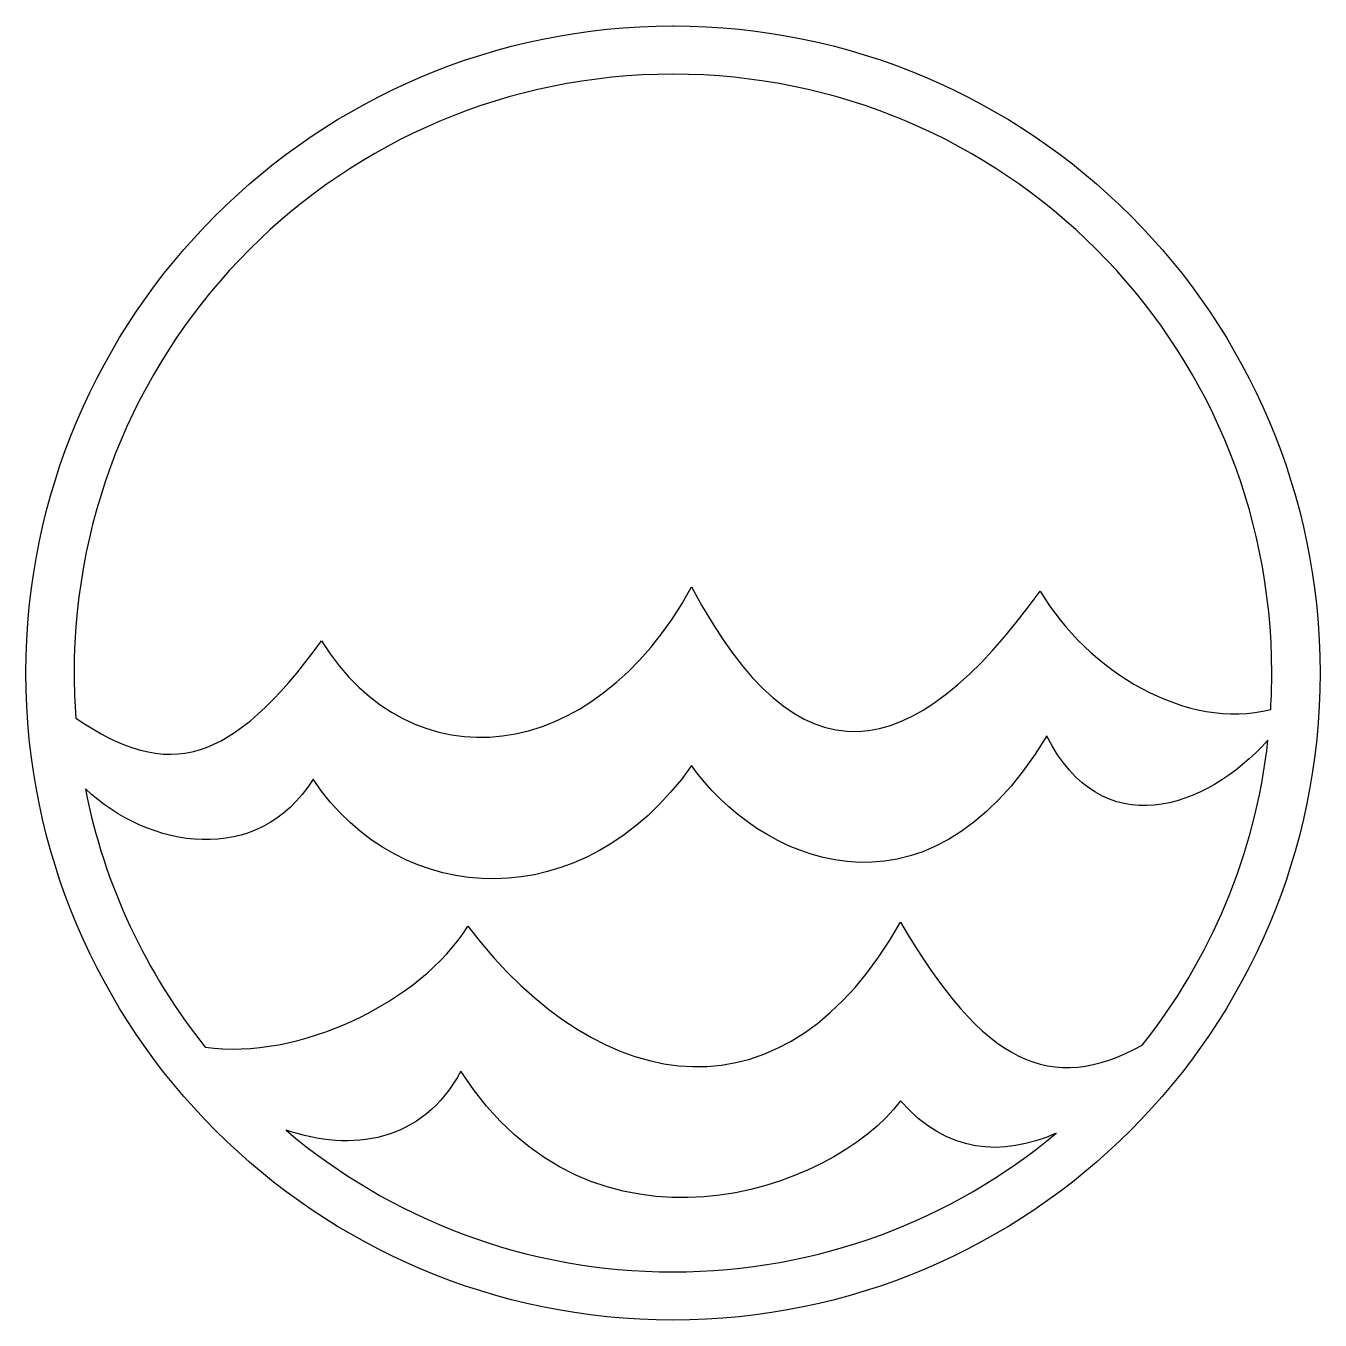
# Model space of a CAD drawing. Header units: centimetres. Extents: x -10.1 to 10.1, y -10 to 10.2.
import ezdxf

# ---------------------------------------------------------------- set-up
doc = ezdxf.new("R2010")
doc.units = ezdxf.units.CM
doc.header["$MEASUREMENT"] = 0
doc.layers.add('Layer 1', color=7, linetype='Continuous')

msp = doc.modelspace()

# ---------------------------------------------------------------- linework, layer by layer
at = {"layer": 'Layer 1'}
for points, knots in [([(0.01847, 10.19672), (-5.5612, 10.19672), (-10.09265, 5.66535), (-10.09265, 0.08568), (-10.09265, 0.08568), (-10.09265, -5.49399), (-5.5612, -10.02543), (0.01839, -10.02543), (0.01839, -10.02543), (5.59806, -10.02543), (10.12955, -5.49406), (10.12955, 0.08561), (10.12955, 0.08561), (10.12955, 5.66528), (5.59805, 10.19676), (0.01839, 10.19676), (0.01839, 10.19676), (0.01839, 10.19676), (0.01847, 10.19672), (0.01847, 10.19672)], [0, 0, 0, 0, 0.16666667, 0.16666667, 0.16666667, 0.16666667, 0.33333333, 0.33333333, 0.33333333, 0.33333333, 0.5, 0.5, 0.5, 0.5, 0.66666667, 0.66666667, 0.66666667, 0.66666667, 1, 1, 1, 1]), ([(0.01847, 9.44166), (5.1905, 9.44166), (9.37449, 5.25767), (9.37449, 0.08564), (9.37449, 0.08564), (9.37449, -0.10496), (9.36859, -0.29446), (9.35733, -0.48228), (9.35733, -0.48228), (8.05244, -0.82595), (6.48696, 0.11752), (5.75593, 1.36653), (5.75593, 1.36653), (3.75042, -1.41866), (1.97195, -1.71983), (0.30968, 1.43244), (0.30968, 1.43244), (-1.24809, -1.41601), (-4.08304, -1.6524), (-5.4726, 0.58638), (-5.4726, 0.58638), (-6.89467, -1.35263), (-7.86142, -1.60872), (-9.31258, -0.61802), (-9.31258, -0.61802), (-9.32978, -0.38584), (-9.33893, -0.15097), (-9.33893, 0.08564), (-9.33893, 0.08564), (-9.33893, 5.25771), (-5.15359, 9.4417), (0.01844, 9.4417), (0.01844, 9.4417), (0.01844, 9.4417), (0.01847, 9.44166), (0.01847, 9.44166)], [0, 0, 0, 0, 0.1, 0.1, 0.1, 0.1, 0.2, 0.2, 0.2, 0.2, 0.3, 0.3, 0.3, 0.3, 0.4, 0.4, 0.4, 0.4, 0.5, 0.5, 0.5, 0.5, 0.6, 0.6, 0.6, 0.6, 0.7, 0.7, 0.7, 0.7, 0.8, 0.8, 0.8, 0.8, 1, 1, 1, 1]), ([(5.85873, -0.89877), (6.71103, -2.59502), (8.3299, -2.05991), (9.31515, -0.96455), (9.31515, -0.96455), (9.1157, -2.755), (8.41297, -4.39087), (7.35038, -5.72953), (7.35038, -5.72953), (5.92751, -6.5131), (4.86804, -6.03314), (3.57373, -3.80566), (3.57373, -3.80566), (1.80761, -6.95788), (-1.05682, -6.65681), (-3.18765, -3.87157), (-3.18765, -3.87157), (-3.92753, -5.06147), (-5.84086, -5.97339), (-7.28975, -5.75985), (-7.28975, -5.75985), (-8.21251, -4.6074), (-8.86873, -3.23213), (-9.16369, -1.72623), (-9.16369, -1.72623), (-8.17316, -2.65835), (-6.46958, -2.95656), (-5.60438, -1.57337), (-5.60438, -1.57337), (-4.23949, -3.62509), (-1.37063, -3.74654), (0.30968, -1.35992), (0.30968, -1.35992), (1.31437, -2.79561), (3.93465, -4.08355), (5.85873, -0.89869), (5.85873, -0.89869), (5.85873, -0.89869), (5.85873, -0.89877), (5.85873, -0.89877)], [0, 0, 0, 0, 0.09090909, 0.09090909, 0.09090909, 0.09090909, 0.18181818, 0.18181818, 0.18181818, 0.18181818, 0.27272727, 0.27272727, 0.27272727, 0.27272727, 0.36363636, 0.36363636, 0.36363636, 0.36363636, 0.45454545, 0.45454545, 0.45454545, 0.45454545, 0.54545455, 0.54545455, 0.54545455, 0.54545455, 0.63636364, 0.63636364, 0.63636364, 0.63636364, 0.72727273, 0.72727273, 0.72727273, 0.72727273, 0.81818182, 0.81818182, 0.81818182, 0.81818182, 1, 1, 1, 1]), ([(-3.29699, -6.13544), (-1.25269, -9.3203), (2.50629, -8.03367), (3.57373, -6.59802), (3.57373, -6.59802), (4.29889, -7.42578), (5.15714, -7.47495), (6.00632, -7.10657), (6.00632, -7.10657), (4.38446, -8.45814), (2.29739, -9.27168), (0.01847, -9.27168), (0.01847, -9.27168), (-2.28778, -9.27168), (-4.39711, -8.43857), (-6.02736, -7.05786), (-6.02736, -7.05786), (-5.00816, -7.40397), (-3.89568, -7.25689), (-3.29698, -6.13544), (-3.29698, -6.13544), (-3.29698, -6.13544), (-3.29699, -6.13544), (-3.29699, -6.13544)], [0, 0, 0, 0, 0.14285714, 0.14285714, 0.14285714, 0.14285714, 0.28571429, 0.28571429, 0.28571429, 0.28571429, 0.42857143, 0.42857143, 0.42857143, 0.42857143, 0.57142857, 0.57142857, 0.57142857, 0.57142857, 0.71428571, 0.71428571, 0.71428571, 0.71428571, 1, 1, 1, 1])]:
    msp.add_open_spline(points, degree=3, knots=knots, dxfattribs=at)

doc.saveas('drawing.dxf')
